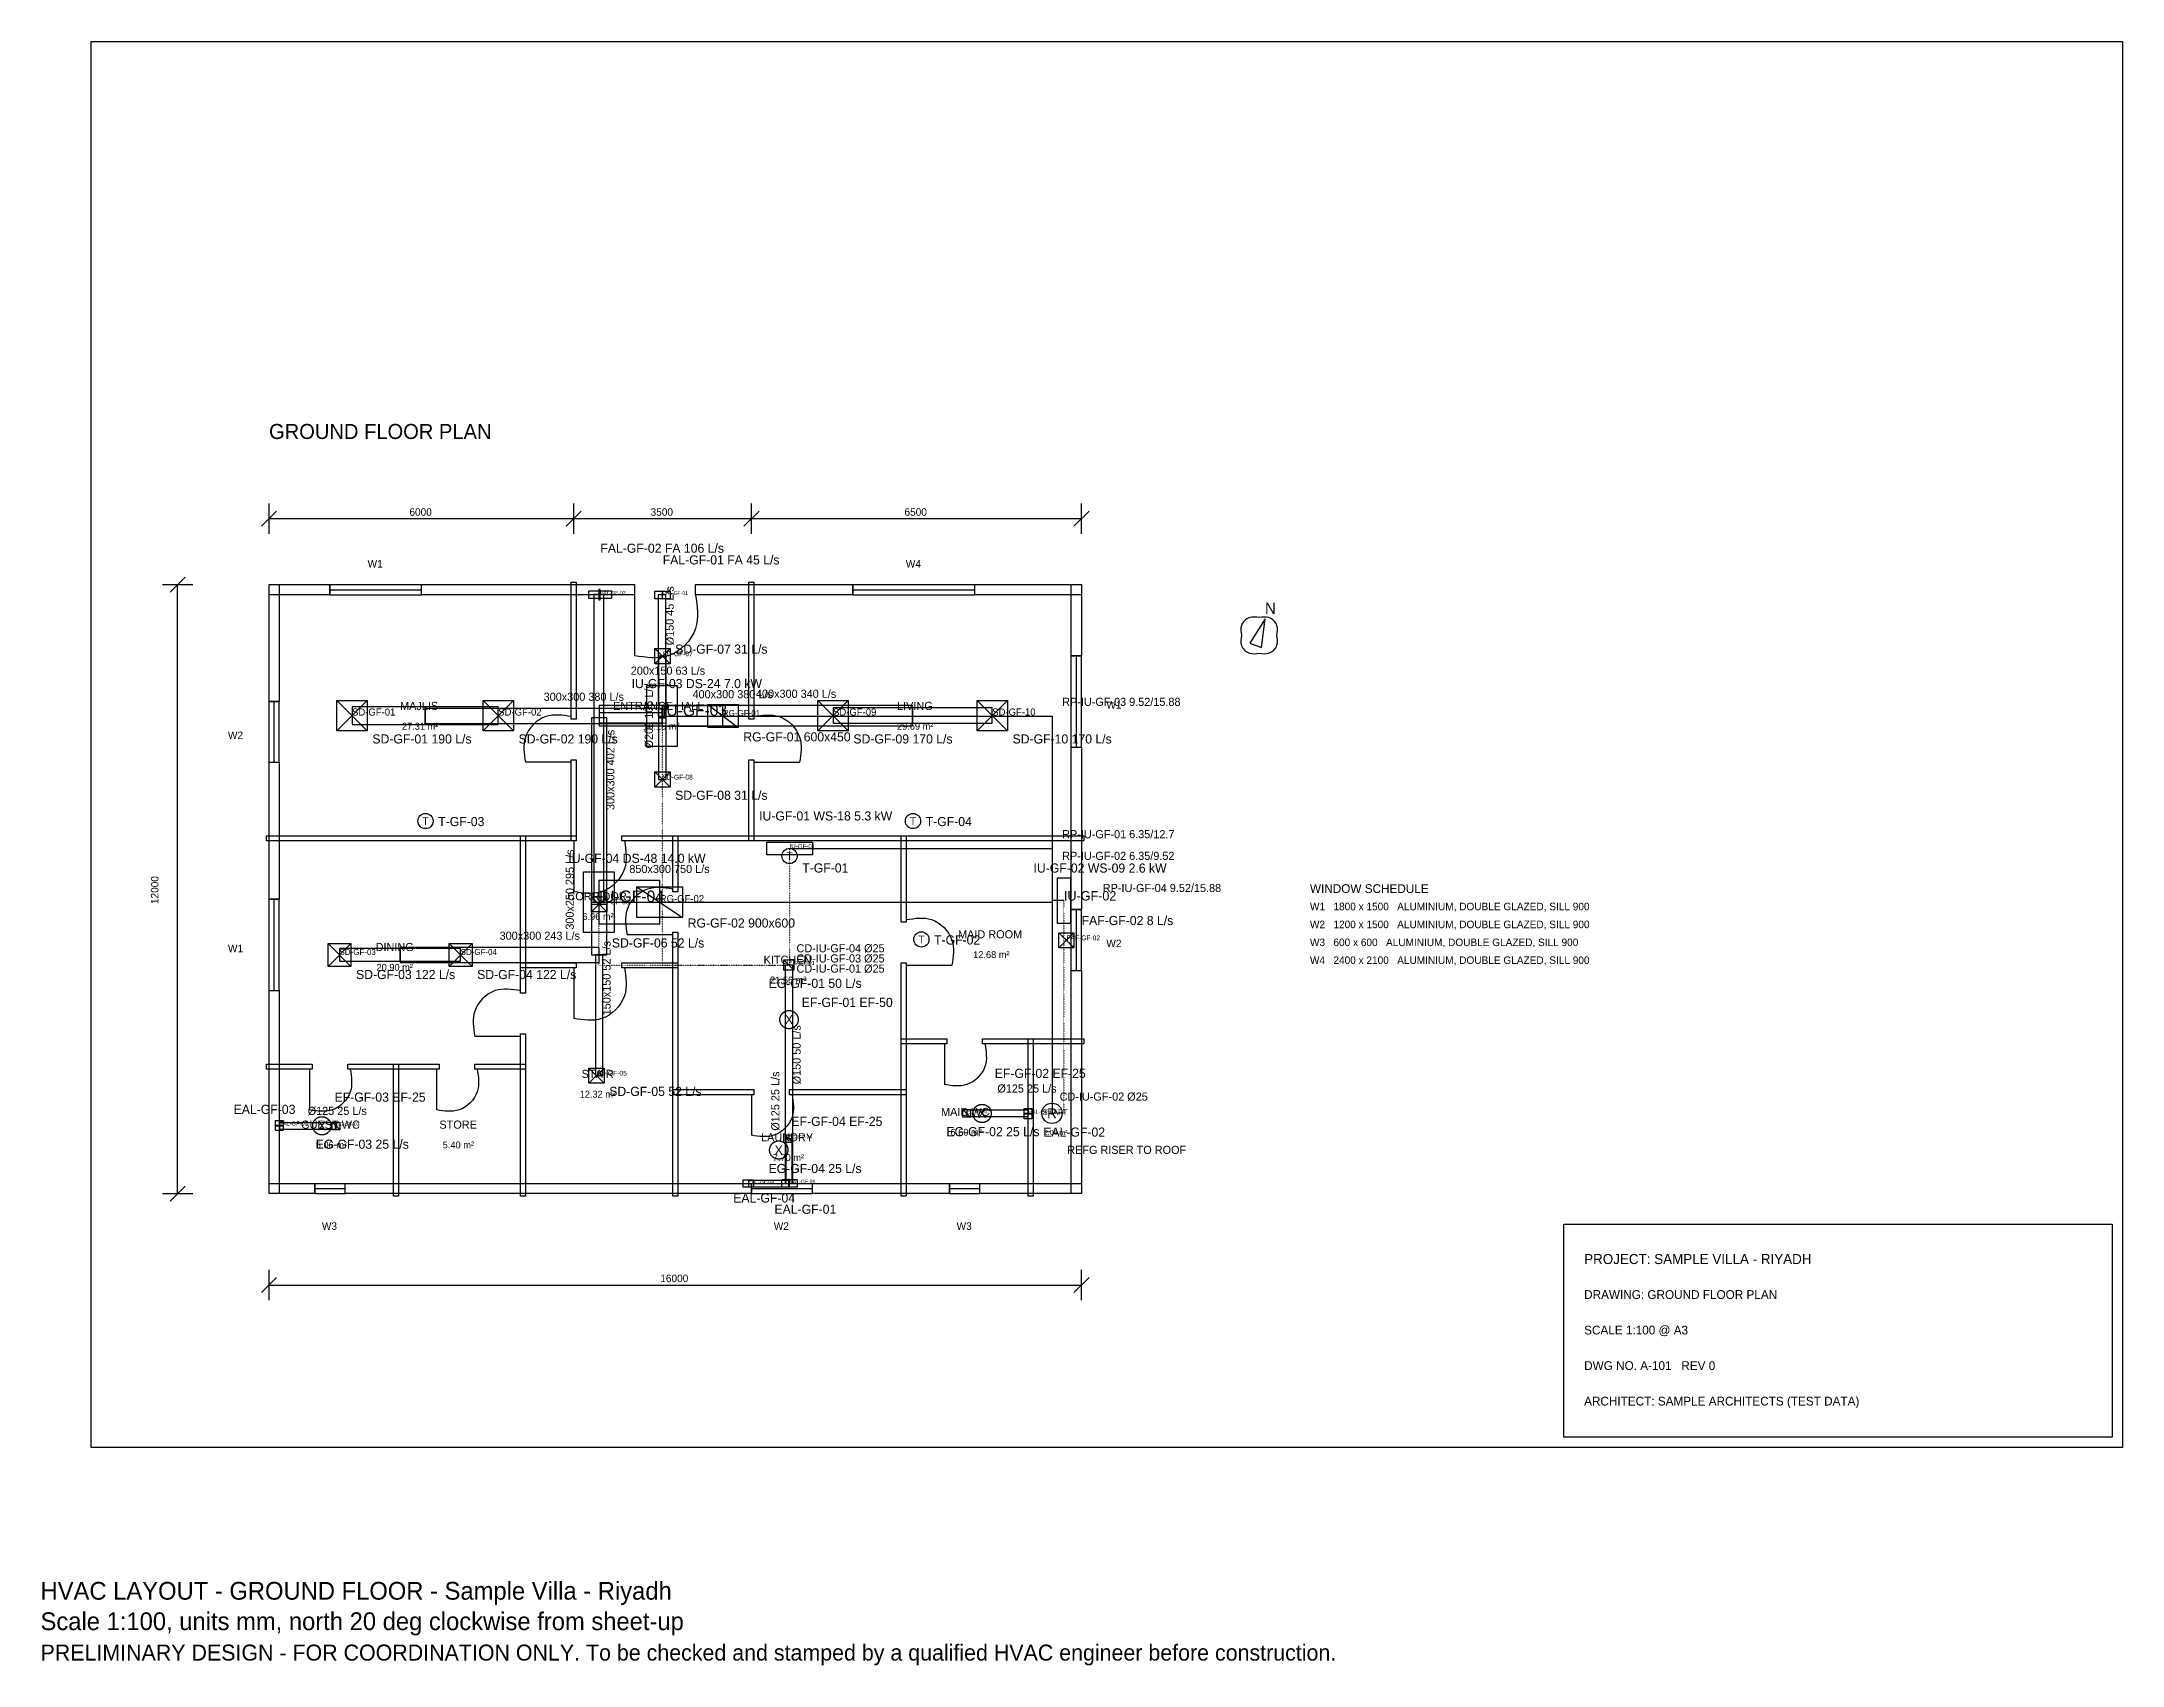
# Model space of a CAD drawing. Header units: millimetres. Extents: x 21 to 41000, y -3295 to 28700.
import ezdxf
from ezdxf.enums import TextEntityAlignment as Align

# ---------------------------------------------------------------- set-up
doc = ezdxf.new("R2010")
doc.units = ezdxf.units.MM
doc.linetypes.add('DASHED', pattern=[1.524, 1.27, -0.254])
doc.linetypes.add('DOT', pattern=[0.508, 0, -0.508])
for name, color, linetype in [('A-ARCH-REF', 8, 'CONTINUOUS'), ('M-ANNO', 7, 'CONTINUOUS'), ('M-CTRL', 200, 'CONTINUOUS'), ('M-DUCT-EXHS', 6, 'DASHED'), ('M-DUCT-FRSH', 4, 'DASHED'), ('M-DUCT-RETN', 3, 'CONTINUOUS'), ('M-DUCT-SUPP', 5, 'CONTINUOUS'), ('M-EQPM', 1, 'CONTINUOUS'), ('M-PIPE-COND', 140, 'DOT'), ('M-PIPE-REFG', 30, 'CONTINUOUS')]:
    doc.layers.add(name, color=color, linetype=linetype)

msp = doc.modelspace()

# ---------------------------------------------------------------- linework, layer by layer
at = {"layer": 'A-ARCH-REF'}
for p, q in [((4350, 19150), (4650, 19450)), ((4500, 19000), (4500, 19600)), ((4500, 19300), (10500, 19300)), ((10350, 19150), (10650, 19450)), ((10350, 19150), (10650, 19450)), ((10500, 19000), (10500, 19600)), ((10500, 19000), (10500, 19600)), ((10500, 19300), (14000, 19300)), ((13850, 19150), (14150, 19450)), ((13850, 19150), (14150, 19450)), ((14000, 19000), (14000, 19600)), ((14000, 19000), (14000, 19600)), ((14000, 19300), (20500, 19300)), ((20350, 19150), (20650, 19450)), ((20500, 19000), (20500, 19600)), ((2550, 17850), (2850, 18150)), ((2400, 18000), (3000, 18000)), ((2700, 6000), (2700, 18000)), ((5700, 18000), (7500, 18000)), ((5700, 17800), (5700, 18000)), ((5700, 17900), (7500, 17900)), ((5700, 17800), (7500, 17800)), ((7500, 17800), (7500, 18000)), ((11700, 17800), (11700, 16600)), ((12900, 17800), (12900, 17800)), ((16000, 18000), (18400, 18000)), ((16000, 17800), (16000, 18000)), ((16000, 17900), (18400, 17900)), ((16000, 17800), (18400, 17800)), ((18400, 17800), (18400, 18000)), ((24120, 17329), (23813, 16845)), ((24043, 16761), (24120, 17329)), ((23813, 16845), (24043, 16761)), ((20300, 14800), (20300, 16600)), ((20300, 16600), (20500, 16600)), ((20400, 14800), (20400, 16600)), ((20500, 14800), (20500, 16600)), ((4500, 14500), (4500, 15700)), ((4500, 15700), (4700, 15700)), ((4600, 14500), (4600, 15700)), ((4700, 14500), (4700, 15700)), ((10450, 15400), (10450, 15400)), ((14050, 15400), (14050, 15400)), ((20300, 14800), (20500, 14800)), ((4500, 14500), (4700, 14500)), ((10450, 14500), (9550, 14500)), ((14050, 14500), (14950, 14500)), ((10500, 12950), (10500, 11950)), ((11500, 12950), (11500, 12950)), ((12450, 12000), (12450, 12000)), ((4500, 10000), (4500, 11800)), ((4500, 11800), (4700, 11800)), ((4600, 10000), (4600, 11800)), ((4700, 10000), (4700, 11800)), ((20300, 10400), (20300, 11600)), ((20300, 11600), (20500, 11600)), ((20400, 10400), (20400, 11600)), ((20500, 10400), (20500, 11600)), ((12450, 11100), (11550, 11100)), ((17050, 11400), (17050, 11400)), ((10500, 10450), (10500, 9450)), ((11500, 10450), (11500, 10450)), ((17050, 10500), (17950, 10500)), ((20300, 10400), (20500, 10400)), ((4500, 10000), (4700, 10000)), ((9450, 10000), (9450, 10000)), ((9450, 9100), (8550, 9100)), ((17800, 8950), (17800, 8150)), ((18600, 8950), (18600, 8950)), ((5300, 8450), (5300, 7650)), ((6100, 8450), (6100, 8450)), ((7800, 8450), (7800, 7650)), ((8600, 8450), (8600, 8450)), ((14000, 7950), (14000, 7150)), ((14800, 7950), (14800, 7950)), ((2550, 5850), (2850, 6150)), ((5400, 6200), (6000, 6200)), ((5400, 6000), (5400, 6200)), ((6000, 6000), (6000, 6200)), ((14000, 6200), (15200, 6200)), ((14000, 6000), (14000, 6200)), ((15200, 6000), (15200, 6200)), ((17900, 6200), (18500, 6200)), ((17900, 6000), (17900, 6200)), ((18500, 6000), (18500, 6200)), ((2400, 6000), (3000, 6000)), ((5400, 6100), (6000, 6100)), ((5400, 6000), (6000, 6000)), ((14000, 6100), (15200, 6100)), ((14000, 6000), (15200, 6000)), ((17900, 6100), (18500, 6100)), ((17900, 6000), (18500, 6000)), ((4350, 4050), (4650, 4350)), ((4500, 3900), (4500, 4500)), ((4500, 4200), (20500, 4200)), ((20350, 4050), (20650, 4350)), ((20500, 3900), (20500, 4500))]:
    msp.add_line(p, q, dxfattribs=at)
for points in [[(1000, 28700), (41000, 28700), (41000, 1000), (1000, 1000)], [(10450, 18050), (10550, 18050), (10550, 15350), (10450, 15350)], [(13950, 18050), (14050, 18050), (14050, 15350), (13950, 15350)], [(4500, 18000), (5700, 18000), (5700, 17800), (4500, 17800)], [(4500, 18000), (4700, 18000), (4700, 15700), (4500, 15700)], [(7500, 18000), (11700, 18000), (11700, 17800), (7500, 17800)], [(12900, 18000), (16000, 18000), (16000, 17800), (12900, 17800)], [(18400, 18000), (20500, 18000), (20500, 17800), (18400, 17800)], [(20300, 18000), (20500, 18000), (20500, 16600), (20300, 16600)], [(20300, 14800), (20500, 14800), (20500, 11600), (20300, 11600)], [(4500, 14500), (4700, 14500), (4700, 11800), (4500, 11800)], [(10450, 14550), (10550, 14550), (10550, 12950), (10450, 12950)], [(13950, 14550), (14050, 14550), (14050, 12950), (13950, 12950)], [(4450, 13050), (10550, 13050), (10550, 12950), (4450, 12950)], [(9450, 13050), (9550, 13050), (9550, 9950), (9450, 9950)], [(11450, 13050), (20550, 13050), (20550, 12950), (11450, 12950)], [(12450, 13050), (12550, 13050), (12550, 11950), (12450, 11950)], [(16950, 13050), (17050, 13050), (17050, 11350), (16950, 11350)], [(12450, 11150), (12550, 11150), (12550, 5950), (12450, 5950)], [(9450, 10550), (10550, 10550), (10550, 10450), (9450, 10450)], [(11450, 10550), (12550, 10550), (12550, 10450), (11450, 10450)], [(16950, 10550), (17050, 10550), (17050, 5950), (16950, 5950)], [(20300, 10400), (20500, 10400), (20500, 6000), (20300, 6000)], [(4500, 10000), (4700, 10000), (4700, 6000), (4500, 6000)], [(9450, 9150), (9550, 9150), (9550, 5950), (9450, 5950)], [(16950, 9050), (17850, 9050), (17850, 8950), (16950, 8950)], [(18550, 9050), (20550, 9050), (20550, 8950), (18550, 8950)], [(19450, 9050), (19550, 9050), (19550, 5950), (19450, 5950)], [(4450, 8550), (5350, 8550), (5350, 8450), (4450, 8450)], [(6050, 8550), (7850, 8550), (7850, 8450), (6050, 8450)], [(6950, 8550), (7050, 8550), (7050, 5950), (6950, 5950)], [(8550, 8550), (9550, 8550), (9550, 8450), (8550, 8450)], [(12450, 8050), (14050, 8050), (14050, 7950), (12450, 7950)], [(14750, 8050), (17050, 8050), (17050, 7950), (14750, 7950)], [(4500, 6200), (5400, 6200), (5400, 6000), (4500, 6000)], [(6000, 6200), (14000, 6200), (14000, 6000), (6000, 6000)], [(15200, 6200), (17900, 6200), (17900, 6000), (15200, 6000)], [(18500, 6200), (20500, 6200), (20500, 6000), (18500, 6000)], [(30000, 5400), (40800, 5400), (40800, 1200), (30000, 1200)]]:
    msp.add_lwpolyline(points, close=True, dxfattribs=at)
for points in [[(12900, 17800), (12900, 17137), (12363, 16600), (11700, 16600)], [(24000, 17350), (23807, 17350), (23650, 17193), (23650, 17000)], [(24350, 17000), (24350, 17193), (24193, 17350), (24000, 17350)], [(23650, 17000), (23650, 16807), (23807, 16650), (24000, 16650)], [(24000, 16650), (24193, 16650), (24350, 16807), (24350, 17000)], [(10450, 15400), (9953, 15400), (9550, 14997), (9550, 14500)], [(14050, 15400), (14547, 15400), (14950, 14997), (14950, 14500)], [(11500, 12950), (11500, 12398), (11052, 11950), (10500, 11950)], [(12450, 12000), (11953, 12000), (11550, 11597), (11550, 11100)], [(17050, 11400), (17547, 11400), (17950, 10997), (17950, 10500)], [(11500, 10450), (11500, 9898), (11052, 9450), (10500, 9450)], [(9450, 10000), (8953, 10000), (8550, 9597), (8550, 9100)], [(18600, 8950), (18600, 8508), (18242, 8150), (17800, 8150)], [(6100, 8450), (6100, 8008), (5742, 7650), (5300, 7650)], [(8600, 8450), (8600, 8008), (8242, 7650), (7800, 7650)], [(14800, 7950), (14800, 7508), (14442, 7150), (14000, 7150)]]:
    msp.add_spline(points, degree=3, dxfattribs=at)
at = {"layer": 'M-CTRL'}
for centre in [(7582, 13342), (17182, 13342), (14751, 12653), (17347, 11009)]:
    msp.add_circle(centre, 150, dxfattribs=at)
at = {"layer": 'M-DUCT-EXHS'}
for p, q in [((14638, 10605), (14838, 10405)), ((5745, 7410), (5895, 7260)), ((18165, 7657), (18315, 7507)), ((14662, 7156), (14812, 7006))]:
    msp.add_line(p, q, dxfattribs=at)
for points in [[(14638, 10605), (14838, 10605), (14838, 10405), (14638, 10405)], [(4628, 7442), (4778, 7442), (4778, 7242), (4628, 7242)], [(5745, 7410), (5895, 7410), (5895, 7260), (5745, 7260)], [(18165, 7657), (18315, 7657), (18315, 7507), (18165, 7507)], [(19373, 7676), (19523, 7676), (19523, 7476), (19373, 7476)], [(14662, 7156), (14812, 7156), (14812, 7006), (14662, 7006)], [(13840, 6275), (14040, 6275), (14040, 6125), (13840, 6125)], [(14602, 6278), (14902, 6278), (14902, 6128), (14602, 6128)]]:
    msp.add_lwpolyline(points, close=True, dxfattribs=at)
at = {"layer": 'M-DUCT-EXHS', "linetype": 'DASHED'}
for points in [[(14663, 10505), (14663, 6203), (14813, 6203), (14813, 10505)], [(5820, 7397), (4703, 7397), (4703, 7272), (5820, 7272)], [(18240, 7520), (19448, 7520), (19448, 7645), (18240, 7645)], [(19385, 7582), (19385, 7576), (19510, 7576), (19510, 7582)], [(4765, 7335), (4765, 7342), (4640, 7342), (4640, 7335)], [(14675, 7081), (14675, 6200), (14800, 6200), (14800, 7081)], [(14737, 6262), (13940, 6262), (13940, 6137), (14737, 6137)], [(14738, 6128), (14752, 6128), (14752, 6278), (14738, 6278)]]:
    msp.add_lwpolyline(points, close=True, dxfattribs=at)
at = {"layer": 'M-DUCT-EXHS'}
for centre in [(14741, 9429), (5541, 7337), (18542, 7580), (14538, 6860)]:
    msp.add_circle(centre, 180, dxfattribs=at)
at = {"layer": 'M-DUCT-FRSH'}
for p, q in [((20053, 11142), (20353, 10842)), ((20353, 11142), (20053, 10842))]:
    msp.add_line(p, q, dxfattribs=at)
for points in [[(10797, 17878), (11247, 17878), (11247, 17728), (10797, 17728)], [(12101, 17873), (12401, 17873), (12401, 17723), (12101, 17723)], [(20053, 11142), (20353, 11142), (20353, 10842), (20053, 10842)]]:
    msp.add_lwpolyline(points, close=True, dxfattribs=at)
at = {"layer": 'M-DUCT-FRSH', "linetype": 'DASHED'}
for points in [[(10895, 17803), (10895, 11743), (11095, 11743), (11095, 17803)], [(11022, 17903), (10995, 17903), (10995, 17703), (11022, 17703)], [(12165, 17798), (12165, 15411), (12315, 15411), (12315, 17798)], [(12251, 17873), (12240, 17873), (12240, 17723), (12251, 17723)]]:
    msp.add_lwpolyline(points, close=True, dxfattribs=at)
at = {"layer": 'M-DUCT-RETN'}
for p, q in [((13140, 15636), (13740, 15186)), ((11745, 12043), (12645, 11443))]:
    msp.add_line(p, q, dxfattribs=at)
at = {"layer": 'M-DUCT-RETN', "linetype": 'CONTINUOUS'}
for points in [[(13440, 15611), (12240, 15611), (12240, 15211), (13440, 15211)], [(12195, 12168), (10995, 12168), (10995, 11318), (12195, 11318)]]:
    msp.add_lwpolyline(points, close=True, dxfattribs=at)
at = {"layer": 'M-DUCT-RETN'}
for points in [[(13140, 15636), (13740, 15636), (13740, 15186), (13140, 15186)], [(11745, 12043), (12645, 12043), (12645, 11443), (11745, 11443)]]:
    msp.add_lwpolyline(points, close=True, dxfattribs=at)
at = {"layer": 'M-DUCT-SUPP'}
for p, q in [((12098, 16740), (12398, 16440)), ((12398, 16740), (12098, 16440)), ((5835, 15720), (6435, 15120)), ((6435, 15720), (5835, 15120)), ((8715, 15720), (9315, 15120)), ((9315, 15720), (8715, 15120)), ((15308, 15720), (15908, 15120)), ((15908, 15720), (15308, 15120)), ((18443, 15720), (19043, 15120)), ((19043, 15720), (18443, 15120)), ((12098, 14310), (12398, 14010)), ((12398, 14310), (12098, 14010)), ((10852, 11850), (11152, 11550)), ((11152, 11850), (10852, 11550)), ((5663, 10928), (6113, 10478)), ((6113, 10928), (5663, 10478)), ((8048, 10928), (8498, 10478)), ((8498, 10928), (8048, 10478)), ((10800, 8475), (11100, 8175)), ((11100, 8475), (10800, 8175))]:
    msp.add_line(p, q, dxfattribs=at)
for points in [[(12098, 16740), (12398, 16740), (12398, 16440), (12098, 16440)], [(5835, 15720), (6435, 15720), (6435, 15120), (5835, 15120)], [(8715, 15720), (9315, 15720), (9315, 15120), (8715, 15120)], [(15308, 15720), (15908, 15720), (15908, 15120), (15308, 15120)], [(18443, 15720), (19043, 15720), (19043, 15120), (18443, 15120)], [(12098, 14310), (12398, 14310), (12398, 14010), (12098, 14010)], [(10852, 11850), (11152, 11850), (11152, 11550), (10852, 11550)], [(5663, 10928), (6113, 10928), (6113, 10478), (5663, 10478)], [(8048, 10928), (8498, 10928), (8498, 10478), (8048, 10478)], [(10800, 8475), (11100, 8475), (11100, 8175), (10800, 8175)]]:
    msp.add_lwpolyline(points, close=True, dxfattribs=at)
at = {"layer": 'M-DUCT-SUPP', "linetype": 'DASHED'}
for points in [[(12323, 15375), (12323, 16590), (12173, 16590), (12173, 15375)], [(7575, 15595), (6135, 15595), (6135, 15245), (7575, 15245)], [(7575, 15245), (9015, 15245), (9015, 15595), (7575, 15595)], [(6135, 15420), (6135, 15420), (6135, 15420), (6135, 15420)], [(9015, 15420), (9015, 15420), (9015, 15420), (9015, 15420)], [(12173, 15375), (12173, 14160), (12323, 14160), (12323, 15375)], [(12248, 15375), (12248, 15375), (12248, 15375), (12248, 15375)], [(12248, 15375), (12248, 15375), (12248, 15375), (12248, 15375)], [(7080, 10828), (5888, 10828), (5888, 10578), (7080, 10578)], [(7080, 10578), (8273, 10578), (8273, 10828), (7080, 10828)]]:
    msp.add_lwpolyline(points, close=True, dxfattribs=at)
at = {"layer": 'M-DUCT-SUPP', "linetype": 'CONTINUOUS'}
for points in [[(11002, 15220), (17175, 15220), (17175, 15620), (11002, 15620)], [(12240, 15561), (7575, 15561), (7575, 15261), (12240, 15261)], [(11152, 11743), (11152, 15375), (10852, 15375), (10852, 11743)], [(11002, 15275), (12248, 15275), (12248, 15475), (11002, 15475)], [(17175, 15570), (15608, 15570), (15608, 15270), (17175, 15270)], [(15608, 15420), (15608, 15420), (15608, 15420), (15608, 15420)], [(17175, 15270), (18743, 15270), (18743, 15570), (17175, 15570)], [(18743, 15420), (18743, 15420), (18743, 15420), (18743, 15420)], [(10852, 11700), (10852, 10703), (11152, 10703), (11152, 11700)], [(11002, 10853), (7080, 10853), (7080, 10553), (11002, 10553)], [(10927, 10703), (10927, 8325), (11077, 8325), (11077, 10703)]]:
    msp.add_lwpolyline(points, close=True, dxfattribs=at)
at = {"layer": 'M-EQPM'}
for points in [[(11940, 16011), (12540, 16011), (12540, 14811), (11940, 14811)], [(14302, 12928), (15202, 12928), (15202, 12678), (14302, 12678)], [(10695, 12343), (11295, 12343), (11295, 11143), (10695, 11143)], [(20031, 12226), (20281, 12226), (20281, 11326), (20031, 11326)]]:
    msp.add_lwpolyline(points, close=True, dxfattribs=at)
at = {"layer": 'M-PIPE-COND', "linetype": 'DOT'}
for points in [[(12240, 15411), (12240, 10505), (14738, 10505)], [(14752, 12803), (14752, 10505), (14738, 10505)], [(10995, 11743), (10995, 10505), (14738, 10505)], [(20156, 11776), (20156, 7583), (19920, 7583)]]:
    msp.add_lwpolyline(points, dxfattribs=at)
at = {"layer": 'M-PIPE-REFG', "linetype": 'CONTINUOUS'}
for points in [[(12240, 15411), (19920, 15411), (19920, 7583)], [(14752, 12803), (19920, 12803), (19920, 7583)], [(10995, 11743), (19920, 11743), (19920, 7583)], [(20156, 11776), (19920, 11776), (19920, 7583)]]:
    msp.add_lwpolyline(points, dxfattribs=at)
at = {"layer": 'M-PIPE-REFG'}
msp.add_circle((19920, 7583), 200, dxfattribs=at)

# ---------------------------------------------------------------- texts
at = {"layer": 'A-ARCH-REF'}
for s, height, p in [('GROUND FLOOR PLAN', 296.33, (4500, 20870)), ('6000', 148.2, (7265, 19357)), ('3500', 148.2, (12015, 19357)), ('6500', 148.2, (17015, 19357)), ('W1', 148.2, (6441, 18337)), ('W4', 148.2, (17041, 18337)), ('N', 222, (24114, 17424)), ('MAJLIS', 160.5, (7080, 15530)), ('ENTRANCE HALL', 160.51, (11276, 15530)), ('LIVING', 160.5, (16868, 15530)), ('W1', 148.2, (20991, 15557)), ('27.31 m²', 135.8, (7117, 15142)), ('16.15 m²', 135.8, (11867, 15142)), ('29.69 m²', 135.8, (16867, 15142)), ('W2', 148.2, (3691, 14957)), ('CORRIDOR', 160.5, (10376, 11780)), ('WINDOW SCHEDULE', 172.86, (25000, 11924)), ('6.96 m²', 135.8, (10671, 11392)), ('W1   1800 x 1500   ALUMINIUM, DOUBLE GLAZED, SILL 900', 148.17, (25000, 11584)), ('MAID ROOM', 160.5, (18069, 11030)), ('W2   1200 x 1500   ALUMINIUM, DOUBLE GLAZED, SILL 900', 148.17, (25000, 11231)), ('W1', 148.2, (3691, 10757)), ('DINING', 160.5, (6599, 10780)), ('KITCHEN', 160.5, (14240, 10530)), ('12.68 m²', 135.8, (18367, 10642)), ('W2', 148.2, (20991, 10857)), ('W3   600 x 600   ALUMINIUM, DOUBLE GLAZED, SILL 900', 148.17, (25000, 10878)), ('W4   2400 x 2100   ALUMINIUM, DOUBLE GLAZED, SILL 900', 148.17, (25000, 10526)), ('20.90 m²', 135.8, (6617, 10392)), ('21.56 m²', 135.8, (14367, 10142)), ('STAIR', 160.5, (10656, 8280)), ('12.32 m²', 135.8, (10617, 7892)), ('GUEST WC', 160.5, (5132, 7280)), ('STORE', 160.5, (7855, 7280)), ('MAID WC', 160.5, (17734, 7530)), ('SHAFT', 111.1, (19735, 7551)), ('5.06 m²', 135.8, (5421, 6892)), ('5.40 m²', 135.8, (7921, 6892)), ('LAUNDRY', 160.5, (14190, 7030)), ('6.60 m²', 135.8, (17921, 7142)), ('2.06 m²', 98.8, (19761, 7158)), ('7.70 m²', 135.8, (14421, 6642)), ('W3', 148.2, (5541, 5287)), ('W2', 148.2, (14441, 5287)), ('W3', 148.2, (18041, 5287)), ('PROJECT: SAMPLE VILLA - RIYADH', 197.56, (30400, 4613)), ('16000', 148.2, (12206, 4257)), ('DRAWING: GROUND FLOOR PLAN', 172.86, (30400, 3926)), ('SCALE 1:100 @ A3', 172.86, (30400, 3226)), ('DWG NO. A-101   REV 0', 172.86, (30400, 2526)), ('ARCHITECT: SAMPLE ARCHITECTS (TEST DATA)', 172.86, (30400, 1826))]:
    msp.add_text(s, height=height, dxfattribs=at).set_placement(p)
msp.add_text('12000', height=148.2, rotation=90, dxfattribs=at).set_placement((2322, 11706))
at = {"layer": 'M-ANNO'}
for s, height, p in [('FAL-GF-02 FA 106 L/s', 180, (11025, 18628)), ('FAL-GF-01 FA 45 L/s', 180, (12253, 18398)), ('FAL-GF-02', 72.5, (11022, 17803)), ('FAL-GF-01', 72.5, (12251, 17798)), ('SD-GF-07 31 L/s', 180, (12498, 16640)), ('200x150 63 L/s', 160, (11625, 16225)), ('SD-GF-07', 95, (12248, 16590)), ('300x300 380 L/s', 160, (9908, 15711)), ('IU-GF-03', 230, (12240, 15411)), ('400x300 380 L/s', 160, (12840, 15761)), ('400x300 340 L/s', 160, (14089, 15770)), ('SD-GF-01', 140, (6135, 15420)), ('SD-GF-02', 140, (9015, 15420)), ('RG-GF-01', 117.5, (13440, 15411)), ('SD-GF-09', 140, (15608, 15420)), ('SD-GF-10', 140, (18743, 15420)), ('SD-GF-01 190 L/s', 180, (6535, 14870)), ('SD-GF-02 190 L/s', 180, (9415, 14870)), ('RG-GF-01 600x450', 180, (13840, 14911)), ('SD-GF-09 170 L/s', 180, (16008, 14870)), ('SD-GF-10 170 L/s', 180, (19143, 14870)), ('SD-GF-08', 95, (12248, 14160)), ('SD-GF-08 31 L/s', 180, (12498, 13760)), ('IU-GF-01', 87.5, (14752, 12803)), ('850x300 750 L/s', 160, (11595, 12318)), ('IU-GF-04', 230, (10995, 11743)), ('RG-GF-02', 140, (12195, 11743)), ('IU-GF-02', 185, (20156, 11776)), ('SD-GF-06', 95, (11002, 11700)), ('FAF-GF-02 8 L/s', 180, (20503, 11292)), ('300x300 243 L/s', 160, (9041, 11003)), ('RG-GF-02 900x600', 180, (12745, 11243)), ('FAF-GF-02', 95, (20203, 10992)), ('SD-GF-03', 117.5, (5888, 10703)), ('SD-GF-04', 117.5, (8273, 10703)), ('SD-GF-06 52 L/s', 180, (11252, 10850)), ('SD-GF-03 122 L/s', 180, (6213, 10228)), ('SD-GF-04 122 L/s', 180, (8598, 10228)), ('EG-GF-01', 80, (14738, 10505)), ('EG-GF-01 50 L/s', 180, (14338, 10055)), ('EF-GF-01 EF-50', 180, (14991, 9679)), ('SD-GF-05', 95, (10950, 8325)), ('EF-GF-02 EF-25', 180, (18792, 8280)), ('EF-GF-03 EF-25', 180, (5791, 7812)), ('SD-GF-05 52 L/s', 180, (11200, 7925)), ('Ø125 25 L/s', 160, (18844, 7992)), ('EAL-GF-03', 180, (3803, 7572)), ('EAL-GF-03', 80, (4703, 7342)), ('Ø125 25 L/s', 160, (5261, 7551)), ('EG-GF-03', 72.5, (5820, 7335)), ('EF-GF-04 EF-25', 180, (14788, 7335)), ('EG-GF-02', 72.5, (18240, 7582)), ('EAL-GF-02', 80, (19448, 7576)), ('EG-GF-03 25 L/s', 180, (5420, 6885)), ('EG-GF-04', 72.5, (14737, 7081)), ('EG-GF-02 25 L/s', 180, (17840, 7132)), ('EAL-GF-02', 180, (19748, 7123)), ('EG-GF-04 25 L/s', 180, (14337, 6406)), ('EAL-GF-04', 72.5, (13940, 6200)), ('EAL-GF-01', 72.5, (14752, 6203)), ('EAL-GF-04', 180, (13642, 5825)), ('EAL-GF-01', 180, (14454, 5603)), ('HVAC LAYOUT - GROUND FLOOR - Sample Villa - Riyadh', 350, (0, -2000)), ('Scale 1:100, units mm, north 20 deg clockwise from sheet-up', 350, (0, -2600))]:
    msp.add_text(s, height=height, dxfattribs=at).set_placement(p)
for s, p in [('Ø150 45 L/s', (12470, 16804)), ('Ø200 106 L/s', (12059, 14773)), ('300x300 402 L/s', (11302, 13559)), ('300x250 295 L/s', (10502, 11201)), ('150x150 52 L/s', (11227, 9514)), ('Ø150 50 L/s', (14970, 8154)), ('Ø125 25 L/s', (14551, 7240))]:
    msp.add_text(s, height=160, rotation=90, dxfattribs=at).set_placement(p)
at = {"layer": 'M-ANNO', "color": 1}
msp.add_text('PRELIMINARY DESIGN - FOR COORDINATION ONLY. To be checked and stamped by a qualified HVAC engineer before construction.', height=315, dxfattribs=at).set_placement((0, -3200))
at = {"layer": 'M-CTRL'}
for p in [(7582, 13342), (17182, 13342), (14751, 12653), (17347, 11009)]:
    msp.add_text('T', height=150, dxfattribs=at).set_placement(p, align=Align.MIDDLE_CENTER)
for s, p in [('T-GF-03', (7832, 13242)), ('T-GF-04', (17432, 13242)), ('T-GF-01', (15001, 12328)), ('T-GF-02', (17597, 10909))]:
    msp.add_text(s, height=180, dxfattribs=at).set_placement(p)
at = {"layer": 'M-DUCT-EXHS'}
for p in [(14741, 9429), (5541, 7337), (18542, 7580), (14538, 6860)]:
    msp.add_text('X', height=180, dxfattribs=at).set_placement(p, align=Align.MIDDLE_CENTER)
at = {"layer": 'M-EQPM'}
for s, p in [('IU-GF-03 DS-24 7.0 kW', (11640, 15961)), ('IU-GF-01 WS-18 5.3 kW', (14152, 13353)), ('IU-GF-04 DS-48 14.0 kW', (10395, 12518)), ('IU-GF-02 WS-09 2.6 kW', (19556, 12326))]:
    msp.add_text(s, height=180, dxfattribs=at).set_placement(p)
at = {"layer": 'M-PIPE-COND'}
for s, p in [('CD-IU-GF-04 Ø25', (14888, 10755)), ('CD-IU-GF-03 Ø25', (14888, 10555)), ('CD-IU-GF-01 Ø25', (14888, 10355)), ('CD-IU-GF-02 Ø25', (20070, 7833))]:
    msp.add_text(s, height=160, dxfattribs=at).set_placement(p)
at = {"layer": 'M-PIPE-REFG'}
for s, p in [('RP-IU-GF-03 9.52/15.88', (20120, 15611)), ('RP-IU-GF-01 6.35/12.7', (20120, 13003)), ('RP-IU-GF-02 6.35/9.52', (20120, 12576)), ('RP-IU-GF-04 9.52/15.88', (20920, 11943)), ('REFG RISER TO ROOF', (20220, 6783))]:
    msp.add_text(s, height=160, dxfattribs=at).set_placement(p)
msp.add_text('R', height=200, dxfattribs=at).set_placement((19920, 7583), align=Align.MIDDLE_CENTER)

doc.saveas('drawing.dxf')
